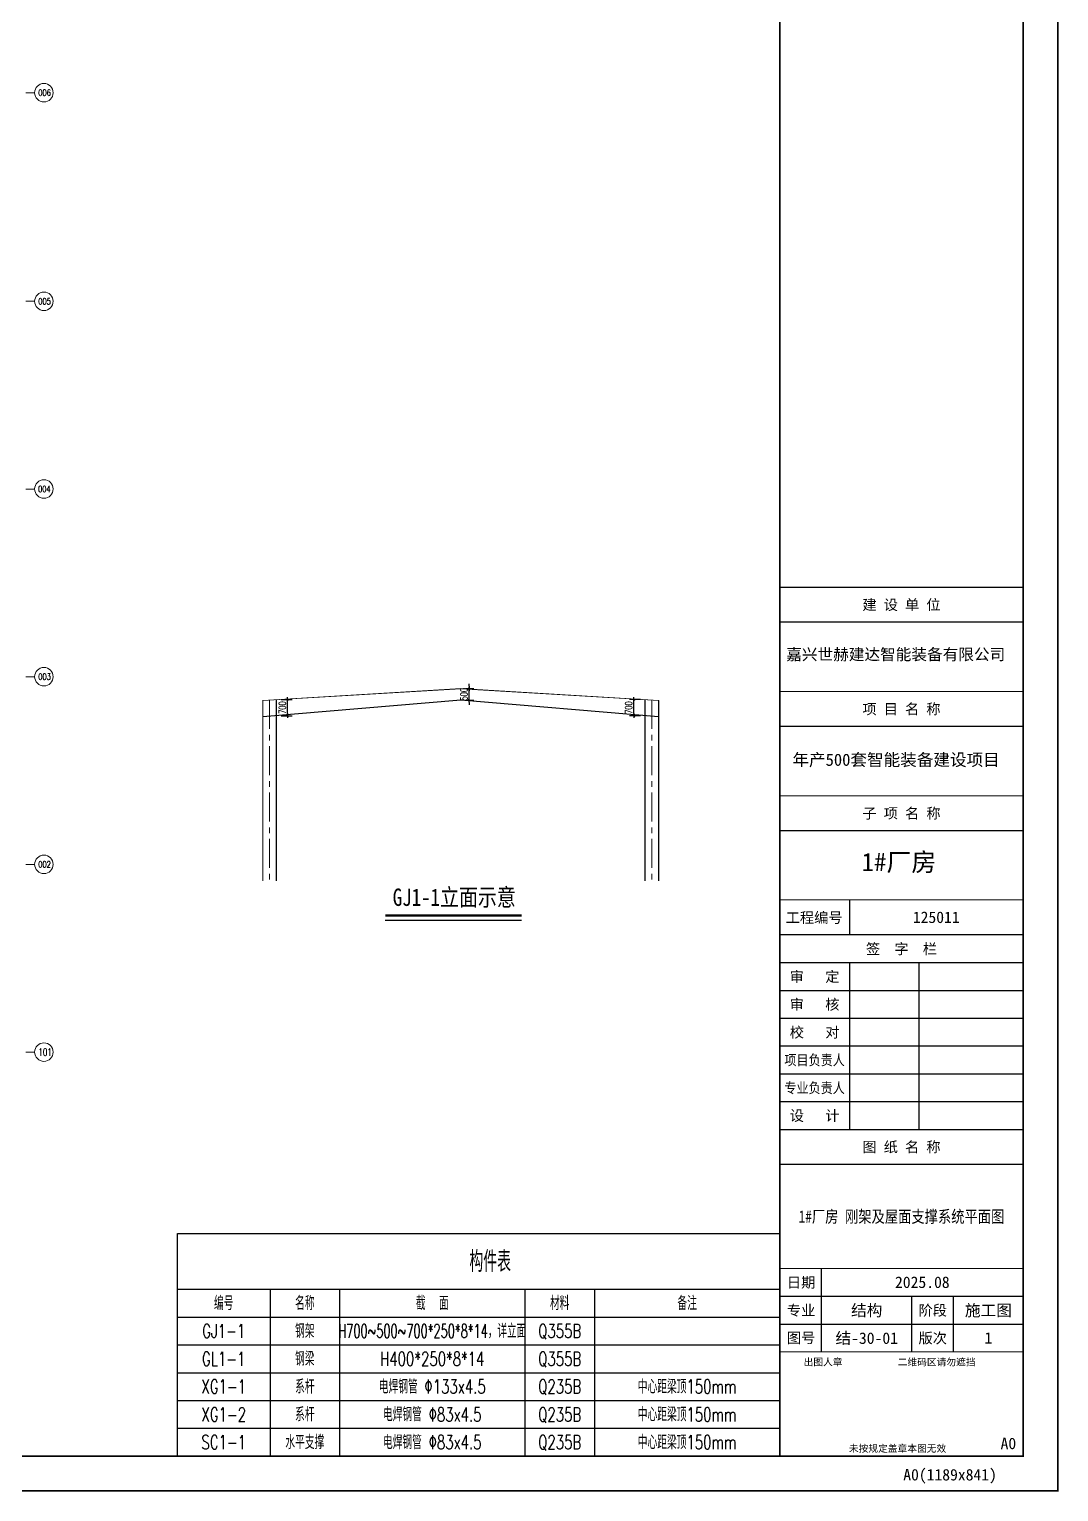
# Model space of a CAD drawing. Extents: x -1201378 to 2367219, y -619313 to 244905.
# Drawn here: x 522789 to 567219, y 118680 to 181792 of the extents above; entities that cross this region are included whole.
import ezdxf
from ezdxf.enums import TextEntityAlignment as Align

# ---------------------------------------------------------------- set-up
doc = ezdxf.new("R2010")
doc.units = 0
doc.header["$LTSCALE"] = 1000
doc.linetypes.add('CENTER', pattern=[2, 1.25, -0.25, 0.25, -0.25])
doc.layers.get('0').update_dxf_attribs({"linetype": 'CONTINUOUS'})
doc.layers.get('Defpoints').update_dxf_attribs({"linetype": 'CONTINUOUS'})
for name, color, linetype in [('0-cxFrame', 155, 'CONTINUOUS'), ('S-DIMZ', 115, 'CONTINUOUS'), ('S-TEXT', 21, 'CONTINUOUS'), ('TAB', 7, 'CONTINUOUS'), ('TEXT', 7, 'CONTINUOUS'), ('建-文字', 7, 'CONTINUOUS')]:
    doc.layers.add(name, color=color, linetype=linetype)
for name, color, linetype, lineweight in [('0-cxText', 131, 'CONTINUOUS', 25), ('S-axis', 111, 'CONTINUOUS', 0), ('S-col', 2, 'CONTINUOUS', 0), ('S-dote', 5, 'CENTER', 0)]:
    doc.layers.add(name, color=color, linetype=linetype, lineweight=lineweight)
doc.styles.add('_TCH_AXIS', font='COMPLEX', dxfattribs={"bigfont": 'GBCBIG'})
doc.styles.add('cx_biaoti', font='')
doc.styles.add('cx_tuming', font='simhei.ttf')
doc.styles.add('cx_tuqian1', font='')
doc.styles.add('SS1', font='tj-romans1.shx', dxfattribs={"width": 0.7, "bigfont": 'tj-hztxt1.shx'})
doc.styles.add('TSSD_Norm', font='tj-romans1.shx', dxfattribs={"bigfont": 'tj-hztxt.shx'})
doc.styles.add('黑体', font='simhei.ttf', dxfattribs={"width": 0.8})
doc.styles.get('cx_biaoti').set_extended_font_data('SimSun')
doc.styles.get('cx_tuqian1').set_extended_font_data('SimSun')
doc.dimstyles.new('S-25-100', dxfattribs={"dimscale": 100, "dimtxt": 3, "dimasz": 1, "dimexe": 2, "dimexo": 0, "dimgap": 0.8, "dimtad": 1, "dimdec": 0, "dimlfac": 0.25, "dimzin": 0, "dimdsep": 46, "dimtxsty": 'SS1', "dimblk1": 'TT', "dimblk2": 'TT', "dimsah": 1, "dimcen": 1, "dimclrd": 256, "dimclre": 256, "dimclrt": 256, "dimadec": 0, "dimazin": 0, "dimtfac": 1, "dimtdec": 0, "dimtix": 1, "dimtmove": 2, "dimatfit": 0, "dimldrblk": 'TT', "dimfxl": 2, "dimtolj": 1, "dimtzin": 0, "dimarcsym": 0})

# ---------------------------------------------------------------- blocks, each defined once
blk = doc.blocks.new('zjcx_lan_qianzi(Dragon)')
for p, q in [((-7000, 4800), (0, 4800)), ((-5000, 4800), (-5000, 0)), ((-3000, 4800), (-3000, 0)), ((-7000, 4000), (0, 4000)), ((-7000, 3200), (0, 3200)), ((-7000, 2400), (0, 2400)), ((-7000, 1600), (0, 1600)), ((-7000, 800), (0, 800))]:
    blk.add_line(p, q)
at = {"const_width": 30}
blk.add_lwpolyline([(-7000, 5600), (0, 5600)], dxfattribs=at)
blk.add_lwpolyline([(-7000, 5600), (0, 5600), (0, 0), (-7000, 0)], close=True, dxfattribs=at)
at = {"style": 'cx_biaoti'}
for s, p in [('签  字  栏', (-3500, 5200)), ('审   定', (-6000, 4400)), ('审   核', (-6000, 3600)), ('校   对', (-6000, 2800)), ('设   计', (-6000, 400))]:
    blk.add_text(s, height=300, dxfattribs=at).set_placement(p, align=Align.MIDDLE)
at = {"style": 'cx_biaoti', "width": 0.85}
for s, p in [('项目负责人', (-6000, 2000)), ('专业负责人', (-6000, 1200))]:
    blk.add_text(s, height=300, dxfattribs=at).set_placement(p, align=Align.MIDDLE)
blk = doc.blocks.new('T-签字(Dragon)')
at = {"layer": '0-cxFrame'}
blk.add_blockref('zjcx_lan_qianzi(Dragon)', (0, 0), dxfattribs=at)
blk = doc.blocks.new('zjcx_lan_tuming(Dragon)')
for p, q in [((-7000, 8400), (0, 8400)), ((-5800, 3000), (-5800, 5400)), ((-7000, 4600), (0, 4600)), ((-3200, 3000), (-3200, 4600)), ((-2000, 3000), (-2000, 4600)), ((-7000, 3800), (0, 3800))]:
    blk.add_line(p, q)
at = {"const_width": 30}
for points in [[(-7000, 9400), (0, 9400)], [(-7000, 5400), (0, 5400)], [(-7000, 3000), (0, 3000)], [(-7000, 0), (0, 0)]]:
    blk.add_lwpolyline(points, dxfattribs=at)
blk.add_lwpolyline([(-7000, 9400), (0, 9400), (0, 0), (-7000, 0)], close=True)
at = {"style": 'cx_biaoti'}
for s, p in [('图 纸 名 称', (-3500, 8900)), ('日期', (-6388, 5000)), ('专业', (-6388, 4200)), ('阶段', (-2600, 4200)), ('图号', (-6388, 3400)), ('版次', (-2600, 3400))]:
    blk.add_text(s, height=300, dxfattribs=at).set_placement(p, align=Align.MIDDLE)
for s, p in [('出图人章', (-6316, 2607)), ('二维码区请勿遮挡', (-3609, 2607)), ('未按规定盖章本图无效', (-5013, 120))]:
    blk.add_text(s, height=200, dxfattribs=at).set_placement(p)
blk = doc.blocks.new('T-图签(Dragon)')
blk.add_blockref('zjcx_lan_tuming(Dragon)', (0, 0))
at = {"color": 3, "style": 'cx_biaoti'}
for s, p in [('2025.08', (-2900, 5000)), ('施工图', (-1000, 4200))]:
    blk.add_text(s, height=330, dxfattribs=at).set_placement(p, align=Align.MIDDLE)
blk = doc.blocks.new('zjcx_lan_xiangmu(Dragon)')
for p, q in [((-7000, 9000), (0, 9000)), ((-7000, 6000), (0, 6000)), ((-7000, 3000), (0, 3000)), ((-5000, 1000), (-5000, 0))]:
    blk.add_line(p, q)
at = {"const_width": 30}
for points in [[(-7000, 10000), (0, 10000)], [(-7000, 7000), (0, 7000)], [(-7000, 7000), (0, 7000)], [(-7000, 4000), (0, 4000)], [(-7000, 4000), (0, 4000)], [(-7000, 1000), (0, 1000)], [(-7000, 0), (0, 0)]]:
    blk.add_lwpolyline(points, dxfattribs=at)
blk.add_lwpolyline([(-7000, 10000), (0, 10000), (0, 0), (-7000, 0)], close=True)
at = {"style": 'cx_biaoti'}
for s, p in [('建 设 单 位', (-3500, 9500)), ('项 目 名 称', (-3500, 6500)), ('子 项 名 称', (-3500, 3500)), ('工程编号', (-6013, 500))]:
    blk.add_text(s, height=300, dxfattribs=at).set_placement(p, align=Align.MIDDLE)
blk = doc.blocks.new('T-项目(Dragon)')
blk.add_blockref('zjcx_lan_xiangmu(Dragon)', (0, 0))
at = {"color": 3, "style": 'cx_tuming'}
for s, height, p in [('嘉兴世赫建达智能装备有限公司', 330, (-6816, 7901)), ('年产500套智能装备建设项目 ', 350, (-6638, 4859))]:
    blk.add_text(s, height=height, dxfattribs=at).set_placement(p)
blk = doc.blocks.new('zjcx_T0(Dragon)')
at = {"layer": '0-cxFrame', "const_width": 50}
blk.add_lwpolyline([(0, 82100), (-7000, 82100), (-7000, 0), (0, 0)], close=True, dxfattribs=at)
at = {"layer": '0-cxFrame'}
for name, p in [('T-项目(Dragon)', (0, 15000)), ('T-签字(Dragon)', (0, 9400)), ('T-图签(Dragon)', (0, 0))]:
    blk.add_blockref(name, p, dxfattribs=at)
blk = doc.blocks.new('TK22.A0 L(Dragon)')
at = {"layer": '0-cxFrame', "color": 7, "const_width": 0.5}
blk.add_lwpolyline([(0, 0), (-1486, 0), (-1486, 841), (0, 841)], close=True, dxfattribs=at)
at = {"layer": '0-cxFrame', "const_width": 0.5}
for points in [[(-80, 10), (-1466, 10), (-1466, 831), (-80, 831)], [(-10, 10), (-80, 10), (-80, 831), (-10, 831)]]:
    blk.add_lwpolyline(points, close=True, dxfattribs=at)
at = {"layer": '0-cxFrame', "xscale": 0.009999999999999998, "yscale": 0.009999999999999998, "zscale": 0.009999999999999998}
blk.add_blockref('zjcx_T0(Dragon)', (-10, 10), dxfattribs=at)
at = {"style": '黑体', "flags": 4}
blk.add_attdef('图幅', text='', height=3.3, dxfattribs=at).set_placement((-40, 3), align=Align.RIGHT)
at = {"layer": '0-cxFrame', "style": '黑体'}
blk.add_text('(1189x841)', height=3.3, dxfattribs=at).set_placement((-40, 3))
at = {"layer": '0-cxText', "flags": 4}
for tag, height, style, p in [('建设单位', 3.5, 'cx_tuming', (-45, 240)), ('项目名称', 3.5, 'cx_tuming', (-45, 210)), ('子项名称', 3.5, 'cx_tuming', (-45, 180)), ('工程编号', 3.3, 'cx_tuqian1', (-35, 165)), ('图名1', 3.5, 'cx_tuming', (-45, 87)), ('图名2', 3.5, 'cx_tuming', (-45, 79)), ('图名3', 3.5, 'cx_tuming', (-45, 71)), ('出图日期', 3.3, 'cx_tuqian1', (-39, 60)), ('专业', 3.3, 'cx_tuqian1', (-55, 52)), ('图号', 3.3, 'cx_tuqian1', (-55, 44)), ('版次', 3.3, 'cx_tuqian1', (-20, 44))]:
    blk.add_attdef(tag, text='', height=height, dxfattribs=dict(at, style=style)).set_placement(p, align=Align.MIDDLE)
at = {"layer": 'Defpoints', "color": 6, "flags": 4}
for tag, height, style, p in [('tufu', 3.3, '黑体', (-12, 12)), ('dwfname', 4, 'cx_tuqian1', (-80, 3))]:
    blk.add_attdef(tag, text='', height=height, dxfattribs=dict(at, style=style)).set_placement(p, align=Align.RIGHT)
blk = doc.blocks.new('1#轴网')
at = {"layer": 'S-axis'}
for centre in [(-76579.2, 66428.1), (-76579.2, 57428.1), (-76579.2, 49328.1), (-76579.2, 41228.1), (-76579.2, 33128.1), (-76579.2, 25028.1)]:
    blk.add_circle(centre, 400, dxfattribs=at)
at = {"layer": 'S-dote'}
for p, q in [((-99358.5, 66427), (-76979.2, 66427)), ((-99358.5, 57427), (-76979.2, 57427)), ((-99358.5, 49327), (-76979.2, 49327)), ((-99358.5, 41227), (-76979.2, 41227)), ((-99358.5, 33127), (-76979.2, 33127)), ((-99358.5, 25027), (-76979.2, 25027))]:
    blk.add_line(p, q, dxfattribs=at)
at = {"layer": 'S-axis', "style": '_TCH_AXIS', "width": 0.705882}
for s, height, p in [('006', 270.22, (-76824.4, 66293)), ('005', 270.22, (-76824.4, 57293)), ('004', 262.73, (-76826.5, 49196.8)), ('003', 270.22, (-76824.4, 41093)), ('002', 270.22, (-76824.4, 32993)), ('101', 313.67, (-76811.1, 24871.3))]:
    blk.add_text(s, height=height, dxfattribs=at).set_placement(p)
blk = doc.blocks.new('TT')
blk.add_line((-0.97, 0), (0.97, 0))
at = {"const_width": 0.45}
blk.add_lwpolyline([(-0.44, -0.44), (0.44, 0.44)], dxfattribs=at)
blk = doc.blocks.new('*D5369')
at = {"layer": 'Defpoints', "color": 0, "transparency": 16777216}
for p in [(541413, 153345), (541413, 152845), (541778, 153345)]:
    blk.add_point(p, dxfattribs=at)
at = {"layer": 'S-DIMZ', "lineweight": -2, "transparency": 16777216}
for p, q in [((541778, 153445), (541778, 153545)), ((541613, 153345), (541978, 153345)), ((541613, 152845), (541978, 152845)), ((541778, 152845), (541778, 153345)), ((541778, 152745), (541778, 152645))]:
    blk.add_line(p, q, dxfattribs=at)
at = {"layer": 'S-DIMZ', "lineweight": -2, "transparency": 16777216, "xscale": 100, "yscale": 100, "zscale": 100}
for p, rotation in [((541778, 153345), 270), ((541778, 152845), 90)]:
    blk.add_blockref('TT', p, dxfattribs=dict(at, rotation=rotation))
at = {"layer": 'S-DIMZ', "transparency": 16777216, "insert": (541548, 153095), "char_height": 300, "attachment_point": 5, "rotation": 90, "style": 'SS1'}
blk.add_mtext('\\A1;500', dxfattribs=at)
blk = doc.blocks.new('*D5370')
at = {"layer": 'Defpoints', "color": 0, "transparency": 16777216}
for p in [(533463, 152868), (533938, 152868), (533463, 152168)]:
    blk.add_point(p, dxfattribs=at)
at = {"layer": 'S-DIMZ', "lineweight": -2, "transparency": 16777216}
for p, q in [((533663, 152868), (534138, 152868)), ((533938, 152268), (533938, 152768)), ((533663, 152168), (534138, 152168))]:
    blk.add_line(p, q, dxfattribs=at)
at = {"layer": 'S-DIMZ', "lineweight": -2, "transparency": 16777216, "xscale": 100, "yscale": 100, "zscale": 100}
for p, rotation in [((533938, 152868), 90), ((533938, 152168), 270)]:
    blk.add_blockref('TT', p, dxfattribs=dict(at, rotation=rotation))
at = {"layer": 'S-DIMZ', "transparency": 16777216, "insert": (533708, 152518), "char_height": 300, "attachment_point": 5, "rotation": 90, "style": 'SS1'}
blk.add_mtext('\\A1;700', dxfattribs=at)
blk = doc.blocks.new('*D5365')
at = {"layer": 'Defpoints', "color": 0, "transparency": 16777216}
for p in [(548888, 152868), (549363, 152868), (549363, 152168)]:
    blk.add_point(p, dxfattribs=at)
at = {"layer": 'S-DIMZ', "lineweight": -2, "transparency": 16777216}
for p, q in [((549163, 152868), (548688, 152868)), ((548888, 152268), (548888, 152768)), ((549163, 152168), (548688, 152168))]:
    blk.add_line(p, q, dxfattribs=at)
at = {"layer": 'S-DIMZ', "lineweight": -2, "transparency": 16777216, "xscale": 100, "yscale": 100, "zscale": 100}
for p, rotation in [((548888, 152868), 90), ((548888, 152168), 270)]:
    blk.add_blockref('TT', p, dxfattribs=dict(at, rotation=rotation))
at = {"layer": 'S-DIMZ', "transparency": 16777216, "insert": (548658, 152518), "char_height": 300, "attachment_point": 5, "rotation": 90, "style": 'SS1'}
blk.add_mtext('\\A1;700', dxfattribs=at)

msp = doc.modelspace()

# ---------------------------------------------------------------- linework, layer by layer
at = {"layer": 'S-col'}
for p, q in [((532862.7, 152832.4), (532862.7, 145045.5)), ((532874.7, 152131.1), (541412.7, 152858.5)), ((532874.7, 152117), (541412.7, 152844.5)), ((532874.7, 152833.1), (532874.7, 145045.5)), ((533450.7, 152867.7), (533450.7, 145045.5)), ((533462.7, 152868.4), (533462.7, 145045.5)), ((541412.7, 152858.5), (549950.7, 152131.1)), ((541412.7, 152844.5), (549950.7, 152117)), ((549362.7, 152868.4), (549362.7, 145045.5)), ((549374.7, 152867.7), (549374.7, 145045.5)), ((549950.7, 152833.1), (549950.7, 145045.5)), ((549962.7, 152832.4), (549962.7, 145045.5))]:
    msp.add_line(p, q, dxfattribs=at)
for points in [[(549962.7, 152832.4), (541412.7, 153345.4), (532862.7, 152832.4)], [(549961.9, 152818.4), (541412.7, 153331.4), (532863.6, 152818.4)]]:
    msp.add_lwpolyline(points, dxfattribs=at)
at = {"layer": 'S-dote'}
for p, q in [((533162.7, 152850.4), (533162.7, 145045.5)), ((549662.7, 152850.4), (549662.7, 145045.5))]:
    msp.add_line(p, q, dxfattribs=at)
at = {"layer": 'S-TEXT', "const_width": 100}
msp.add_lwpolyline([(538149.9, 143544.3), (544032.9, 143544.3)], dxfattribs=at)
at = {"layer": 'S-TEXT'}
msp.add_lwpolyline([(538149.9, 143344.3), (544032.9, 143344.3)], dxfattribs=at)
at = {"layer": 'TAB'}
for p, q in [((529181.8, 127417.3), (555181.8, 127417.3)), ((533181.8, 127417.3), (533181.8, 120217.3)), ((536181.8, 127417.3), (536181.8, 120217.3)), ((544181.8, 127417.3), (544181.8, 120217.3)), ((547181.8, 127417.3), (547181.8, 120217.3)), ((529181.8, 126217.3), (555181.8, 126217.3)), ((529181.8, 125017.3), (555181.8, 125017.3)), ((529181.8, 123817.3), (555181.8, 123817.3)), ((529181.8, 122617.3), (555181.8, 122617.3)), ((529181.8, 121417.3), (555181.8, 121417.3))]:
    msp.add_line(p, q, dxfattribs=at)
msp.add_lwpolyline([(529181.8, 129817.3), (555181.8, 129817.3), (555181.8, 120217.3), (529181.8, 120217.3)], close=True, dxfattribs=at)

# ---------------------------------------------------------------- block references
at = {"layer": '0-cxFrame'}
ref = msp.add_blockref('TK22.A0 L(Dragon)', (567181.8, 118717.3), dxfattribs=dict(at, xscale=150, yscale=150, zscale=150))
ref.add_attrib('图名2', '1#厂房 刚架及屋面支撑系统平面图', dxfattribs={"layer": '0-cxText', "height": 525, "style": 'cx_tuming', "width": 0.8}).set_placement((560431.8, 130567.3), align=Align.MIDDLE)
ref.add_attrib('工程编号', '125011', dxfattribs={"layer": '0-cxText', "height": 495, "style": 'cx_tuqian1'}).set_placement((561931.8, 143467.3), align=Align.MIDDLE)
ref.add_attrib('图号', '结-30-01', dxfattribs={"layer": '0-cxText', "height": 495, "style": 'cx_tuqian1'}).set_placement((558931.8, 125317.3), align=Align.MIDDLE)
ref.add_attrib('版次', '1', dxfattribs={"layer": '0-cxText', "height": 495, "style": 'cx_tuqian1'}).set_placement((564181.8, 125317.3), align=Align.MIDDLE)
ref.add_attrib('专业', '结构', dxfattribs={"layer": '0-cxText', "height": 495, "style": 'cx_tuqian1'}).set_placement((558931.8, 126517.3), align=Align.MIDDLE)
ref.add_attrib('图幅', 'A0', dxfattribs={"layer": '0', "height": 495, "style": '黑体'}).set_placement((561181.8, 119167.3), align=Align.RIGHT)
ref.add_attrib('tufu', 'A0', dxfattribs={"layer": 'Defpoints', "color": 6, "height": 495, "style": '黑体'}).set_placement((565381.8, 120517.3), align=Align.RIGHT)
at = {"layer": 'S-axis'}
msp.add_blockref('1#轴网', (600000, 112624.8), dxfattribs=at)

# ---------------------------------------------------------------- texts
at = {"layer": 'S-TEXT', "style": '黑体', "width": 0.8}
msp.add_text('GJ1-1立面示意', height=750, dxfattribs=at).set_placement((541131.9, 143736.4), align=Align.BOTTOM_CENTER)
at = {"layer": 'TEXT', "style": 'TSSD_Norm'}
for s, height, width, p in [('构件表', 900, 0.7, (542681.8, 128617.3)), ('编号', 600, 0.7, (531181.8, 126817.3)), ('名称', 600, 0.7, (534681.8, 126817.3)), ('截  面', 600, 0.7, (540181.8, 126817.3)), ('材料', 600, 0.7, (545681.8, 126817.3)), ('备注', 600, 0.7, (551181.8, 126817.3)), ('GJ1-1', 600, 0.7, (531181.8, 125617.3)), ('钢架', 600, 0.7, (534681.8, 125617.3)), ('H700~500~700*250*8*14，详立面', 600, 0.6, (540181.8, 125617.3)), ('Q355B', 600, 0.7, (545681.8, 125617.3)), ('GL1-1', 600, 0.7, (531181.8, 124417.3)), ('钢梁', 600, 0.7, (534681.8, 124417.3)), ('H400*250*8*14', 600, 0.7, (540181.8, 124417.3)), ('Q355B', 600, 0.7, (545681.8, 124417.3)), ('XG1-1', 600, 0.7, (531181.8, 123217.3)), ('系杆', 600, 0.7, (534681.8, 123217.3)), ('电焊钢管 %%130133x4.5', 600, 0.7, (540181.8, 123217.3)), ('Q235B', 600, 0.7, (545681.8, 123217.3)), ('中心距梁顶150mm', 600, 0.7, (551181.8, 123217.3)), ('XG1-2', 600, 0.7, (531181.8, 122017.3)), ('系杆', 600, 0.7, (534681.8, 122017.3)), ('电焊钢管 %%13083x4.5', 600, 0.7, (540181.8, 122017.3)), ('Q235B', 600, 0.7, (545681.8, 122017.3)), ('中心距梁顶150mm', 600, 0.7, (551181.8, 122017.3)), ('水平支撑', 600, 0.7, (534681.8, 120817.3)), ('电焊钢管 %%13083x4.5', 600, 0.7, (540181.8, 120817.3)), ('中心距梁顶150mm', 600, 0.7, (551181.8, 120817.3)), ('SC1-1', 600, 0.7, (531181.8, 120817.3)), ('Q235B', 600, 0.7, (545681.8, 120817.3))]:
    msp.add_text(s, height=height, dxfattribs=dict(at, width=width)).set_placement(p, align=Align.MIDDLE_CENTER)
at = {"layer": '建-文字', "style": '黑体'}
msp.add_text('1#厂房', height=788.61, dxfattribs=at).set_placement((558710.1, 145460.4))

# ---------------------------------------------------------------- dimensions: what is measured, and where the dimension line sits
at = {"layer": 'S-DIMZ'}
for base, p1, p2, picture, middle in [((541777.8, 153345.4), (541412.7, 152845.5), (541412.7, 153345.4), '*D5369', (541547.8, 153095.4)), ((533937.8, 152868.4), (533462.7, 152168.1), (533462.7, 152868.4), '*D5370', (533707.8, 152518.3)), ((548887.6, 152868.4), (549362.7, 152168.1), (549362.7, 152868.4), '*D5365', (548657.6, 152518.3))]:
    dim = msp.add_linear_dim(base=base, p1=p1, p2=p2, angle=90, dimstyle='S-25-100', override={"dimexo": 2, "dimlfac": 1}, dxfattribs=at)
    dim.commit()
    dim.dimension.update_dxf_attribs({"geometry": picture, "text_midpoint": middle})

doc.saveas('drawing.dxf')
